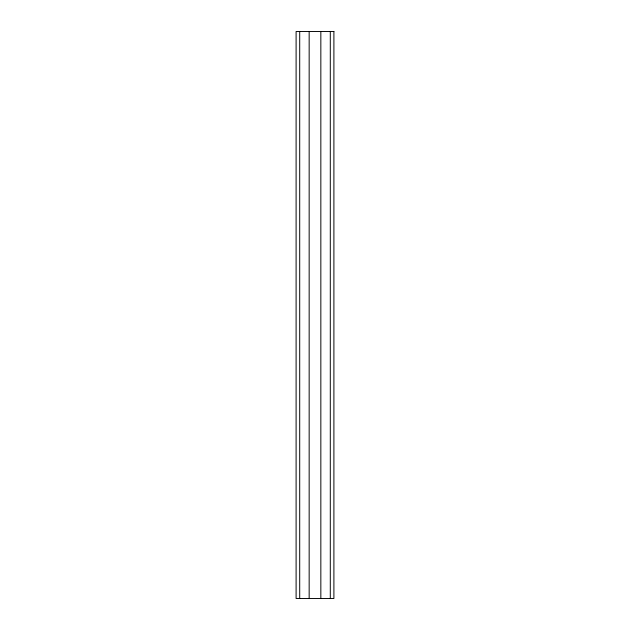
<?xml version="1.0" encoding="UTF-8"?>
<svg xmlns="http://www.w3.org/2000/svg" width="630" height="630" viewBox="0 0 630 630"><rect width="100%" height="100%" fill="white"/><g stroke="black" fill="none" stroke-linecap="round" stroke-linejoin="round"><path stroke-width="0.94" d="M330.293 31.5L330.293 598.5M320.843 31.5L320.843 598.5M309.157 31.5L309.157 598.5M299.707 31.5L299.707 598.5M333.9 31.5L296.1 31.5L296.1 598.5L333.9 598.5L333.9 31.5"/></g></svg>
